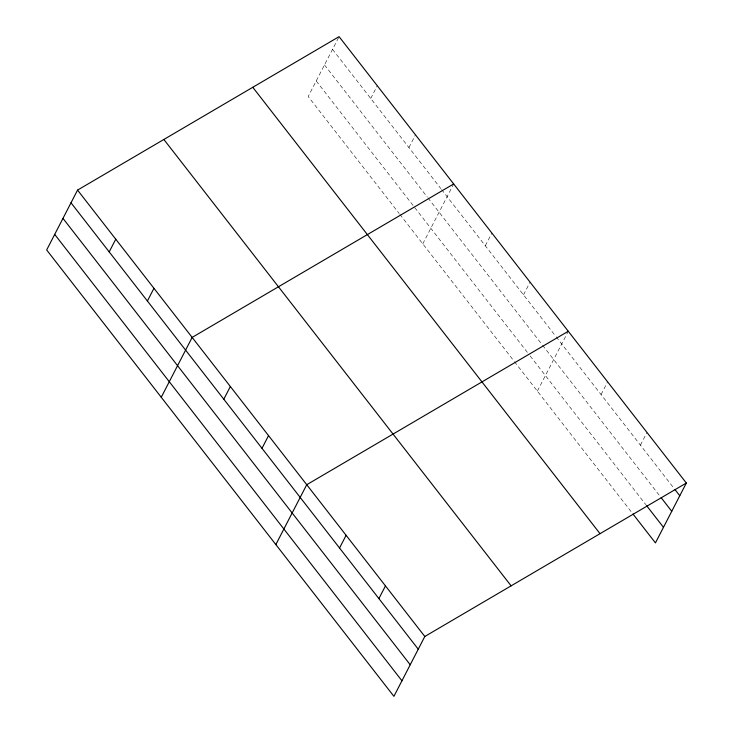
<?xml version="1.0" encoding="UTF-8"?>
<svg xmlns="http://www.w3.org/2000/svg" width="733" height="733" viewBox="0 0 733 733"><rect width="100%" height="100%" fill="white"/><g stroke="black" fill="none" stroke-linecap="round" stroke-linejoin="round"><path stroke-width="0.55" stroke-dasharray="3.67 2.75" d="M338.582 37.63L308.19 96.518L399.173 213.468M370.724 98.46L377.284 85.752M408.922 147.562L415.483 134.854M422.785 243.823L453.177 184.936M485.319 245.766L491.88 233.057M523.518 294.868L530.078 282.159M537.371 391.129L567.773 332.241M601.069 394.565L607.63 381.856M640.422 445.151L646.982 432.443M332.525 49.358L440.872 188.628M441.568 189.526L555.467 335.934M556.155 336.832L674.158 488.517M324.499 64.916L427.284 197.049M427.98 197.937L541.879 344.354M542.567 345.252L660.506 496.855M316.225 80.951L527.348 352.353M530.124 355.926L645.901 504.753M399.861 214.357L513.76 360.773M514.456 361.671L632.249 513.091"/><path stroke-width="1.1" d="M77.561 190.104L46.665 249.962L393.914 696.35L424.81 636.482L686.335 483.038L339.086 36.65L77.561 190.104L424.81 636.482M109.199 251.905L115.759 239.205M147.397 301.006L153.957 288.307M161.251 397.268L192.156 337.409L453.681 183.956M223.794 399.219L230.354 386.511M261.993 448.321L268.544 435.613M275.846 544.582L306.742 484.715L568.277 331.261M339.544 548.009L346.104 535.301M378.897 598.604L385.457 585.896M686.335 483.038L655.439 542.896L632.955 513.989M674.864 489.424L679.775 495.746M661.203 497.753L671.749 511.304M646.607 505.66L663.475 527.339M252.784 87.291L600.034 533.679M163.862 139.462L511.112 585.85M71 202.803L418.25 649.191M62.974 218.37L410.223 664.758M54.691 234.404L401.941 680.792"/></g></svg>
